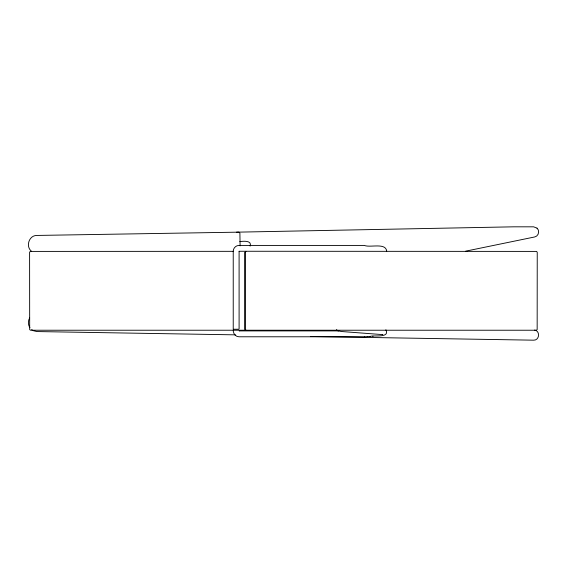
<?xml version="1.0" encoding="UTF-8"?>
<svg xmlns="http://www.w3.org/2000/svg" width="567" height="567" viewBox="0 0 567 567"><rect width="100%" height="100%" fill="white"/><g stroke="black" fill="none" stroke-linecap="round" stroke-linejoin="round"><path stroke-width="0.85" d="M386.715 251.245C385.872 242.35 370.06 247.942 364.333 245.419L238.905 245.419C235.886 245.461 233.271 248.133 233.228 251.138L233.228 328.846L233.625 329.243L238.707 329.243L239.097 328.846L239.097 251.528M250.111 246.092C252.287 240.188 242.867 241.145 239.82 241.641M310.581 336.507L533.625 340.179C539.515 340.448 540.415 331.015 534.674 330.037M29.675 317.967C27.854 320.865 27.953 324.856 29.916 327.655M239.154 330.887L239.26 330.88M236.567 232.172L513.716 226.821L533.625 226.821L537.027 228.161M245.752 251.408L245.142 252.322L245.142 329.243L245.752 330.157M465.635 251.174L534.674 236.963C538.636 236.248 540.032 230.677 536.984 228.104M245.887 251.337L244.901 252.322L244.901 329.243L245.192 329.937L246.128 330.228M370.081 336.444C373.837 334.962 390.202 338.364 385.879 329.781M233.32 329.314C232.697 332.85 235.192 336.763 238.976 336.784L364.51 336.777M372.682 336.274L373.072 336.252M367.324 336.607L370.371 336.422M364.383 336.784L367.529 336.6M233.611 251.337L30.207 251.408L29.597 252.322L29.675 329.618L30.59 330.228L536.247 330.228L537.162 329.618L537.24 252.322L536.63 251.408L238.983 251.259M239.444 330.908L338.648 330.908M235.44 334.849L36.862 331.56L33.226 330.66L31.632 329.618M382.335 334.466L382.845 334.629L341.419 331.504L337.826 330.781L336.422 329.661M240.11 245.872L239.898 233.115L238.898 232.151L36.862 235.44C28.988 235.277 25.55 246.418 31.235 251.025"/></g></svg>
